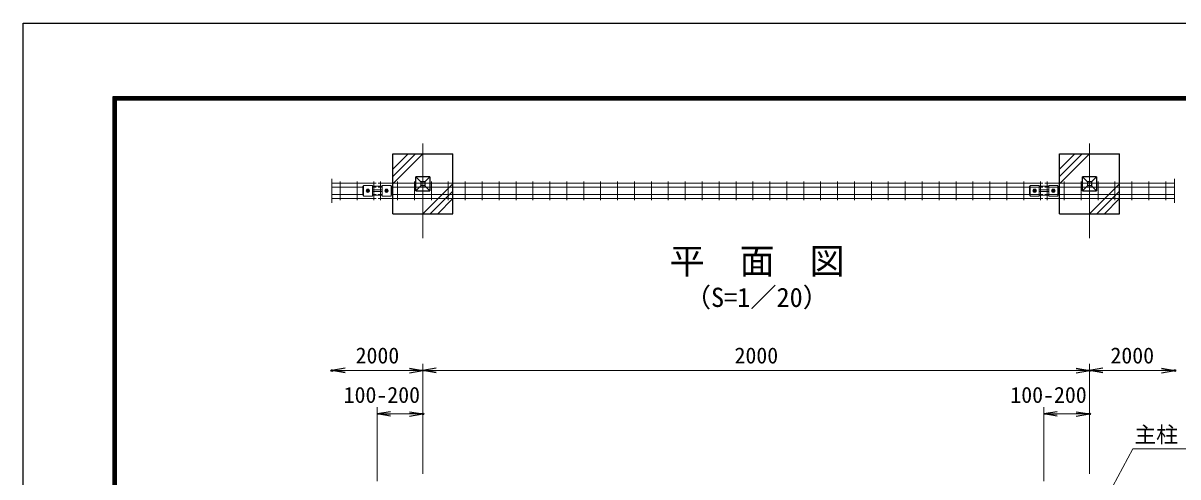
# Model space of a CAD drawing. Units: millimetres, scale not verified. Extents: x -4200 to 4200, y -2970 to 2970.
# Drawn here: x -4200 to -736, y 1610 to 2970 of the extents above; entities that cross this region are included whole.
import ezdxf
from ezdxf.enums import TextEntityAlignment as Align

# ---------------------------------------------------------------- set-up
doc = ezdxf.new("R2010")
doc.units = ezdxf.units.MM
doc.header["$LTSCALE"] = 10
doc.header["$PDMODE"] = 32
doc.header["$PDSIZE"] = 5
doc.linetypes.add('USER1', pattern=[50.8, 31.75, -6.35, 6.35, -6.35])
for name, color, linetype, lineweight in [('0-0_D-TTL-TXT', 7, 'Continuous', 25), ('0-1_D-STR-DIM', 7, 'Continuous', 13), ('0-2_D-STR3', 3, 'Continuous', 13), ('0-3_D-BMK', 2, 'USER1', 13), ('0-4_D-STR1', 1, 'Continuous', 25), ('0-5_D-STR2', 7, 'Continuous', 13), ('0-8_D-STR-TXT', 7, 'Continuous', 25), ('0-A_D-STR4', 7, 'Continuous', 25), ('0-B_D-DCR-HCH', 7, 'Continuous', 13), ('0-C_D-TTL', 7, 'Continuous', 25)]:
    doc.layers.add(name, color=color, linetype=linetype, lineweight=lineweight)
doc.layers.add('0-6_0', color=7, linetype='Continuous')
doc.layers.add('0-7_Defpoints', color=7, linetype='Continuous')
doc.styles.add('ＭＳ ゴシック', font='')
doc.styles.get('ＭＳ ゴシック').set_extended_font_data('MS Gothic')

# ---------------------------------------------------------------- blocks, each defined once
blk = doc.blocks.new('_Open')
at = {"layer": '0-6_0'}
blk.add_line((-10, 1.667), (0, 0), dxfattribs=at)
blk.add_lwpolyline([(-10, -1.667), (0, 0), (-10, 0)], dxfattribs=at)

msp = doc.modelspace()

# ---------------------------------------------------------------- linework, layer by layer
at = {"layer": '0-1_D-STR-DIM'}
for p, q in [((-3273.97, 2503.08), (-3273.97, 2430.88)), ((-746.11, 2503.08), (-746.11, 2430.88)), ((-3000.45, 1618.64), (-3000.45, 1948.64)), ((-3000.45, 1618.64), (-3000.45, 1948.64)), ((-1000.45, 1618.64), (-1000.45, 1948.64)), ((-1000.45, 1618.64), (-1000.45, 1948.64)), ((-3040.45, 1928.64), (-3233.97, 1928.64)), ((-2960.45, 1928.64), (-1040.45, 1928.64)), ((-960.45, 1928.64), (-784.99, 1928.64)), ((-3137.38, 1596.78), (-3137.38, 1818.64)), ((-3000.45, 1618.64), (-3000.45, 1818.64)), ((-1137.38, 1596.78), (-1137.38, 1818.64)), ((-1000.45, 1618.64), (-1000.45, 1818.64)), ((-3097.38, 1798.64), (-3040.45, 1798.64)), ((-1097.38, 1798.64), (-1040.45, 1798.64))]:
    msp.add_line(p, q, dxfattribs=at)
at = {"layer": '0-2_D-STR3'}
for p, q in [((-3180.41, 2480.89), (-3180.41, 2453.89)), ((-3178.91, 2480.89), (-3180.41, 2480.89)), ((-3178.91, 2483.47), (-3151.91, 2483.47)), ((-3178.91, 2483.47), (-3178.91, 2451.31)), ((-3167.96, 2471.81), (-3170.51, 2467.39)), ((-3167.96, 2462.98), (-3170.51, 2467.39)), ((-3168.24, 2469.51), (-3166.83, 2468.1)), ((-3168.24, 2465.27), (-3166.83, 2466.69)), ((-3162.86, 2471.81), (-3167.96, 2471.81)), ((-3162.86, 2462.98), (-3167.96, 2462.98)), ((-3167.53, 2470.22), (-3166.12, 2468.81)), ((-3167.53, 2464.56), (-3166.12, 2465.98)), ((-3163.29, 2470.22), (-3164.71, 2468.81)), ((-3163.29, 2464.56), (-3164.71, 2465.98)), ((-3162.58, 2469.51), (-3164, 2468.1)), ((-3162.58, 2465.27), (-3164, 2466.69)), ((-3162.86, 2471.81), (-3160.32, 2467.39)), ((-3162.86, 2462.98), (-3160.32, 2467.39)), ((-3151.91, 2483.47), (-3151.91, 2451.31)), ((-3122.91, 2480.89), (-3151.91, 2480.89)), ((-3150.91, 2469.89), (-3123.91, 2469.89)), ((-3150.91, 2464.89), (-3123.91, 2464.89)), ((-3122.91, 2483.47), (-3122.91, 2451.31)), ((-3122.91, 2483.47), (-3095.91, 2483.47)), ((-3111.96, 2471.81), (-3114.51, 2467.39)), ((-3111.96, 2462.98), (-3114.51, 2467.39)), ((-3112.24, 2469.51), (-3110.83, 2468.1)), ((-3112.24, 2465.27), (-3110.83, 2466.69)), ((-3106.86, 2471.81), (-3111.96, 2471.81)), ((-3106.86, 2462.98), (-3111.96, 2462.98)), ((-3111.53, 2470.22), (-3110.12, 2468.81)), ((-3111.53, 2464.56), (-3110.12, 2465.98)), ((-3107.29, 2470.22), (-3108.71, 2468.81)), ((-3107.29, 2464.56), (-3108.71, 2465.98)), ((-3106.58, 2469.51), (-3108, 2468.1)), ((-3106.58, 2465.27), (-3108, 2466.69)), ((-3106.86, 2471.81), (-3104.32, 2467.39)), ((-3106.86, 2462.98), (-3104.32, 2467.39)), ((-3095.91, 2483.47), (-3095.91, 2451.31)), ((-3094.41, 2480.89), (-3095.91, 2480.89)), ((-3094.41, 2453.89), (-3094.41, 2480.89)), ((-1180.41, 2480.89), (-1180.41, 2453.89)), ((-1178.91, 2480.89), (-1180.41, 2480.89)), ((-1178.91, 2483.47), (-1151.91, 2483.47)), ((-1178.91, 2483.47), (-1178.91, 2451.31)), ((-1167.96, 2471.81), (-1170.51, 2467.39)), ((-1167.96, 2462.98), (-1170.51, 2467.39)), ((-1168.24, 2469.51), (-1166.83, 2468.1)), ((-1168.24, 2465.27), (-1166.83, 2466.69)), ((-1162.86, 2471.81), (-1167.96, 2471.81)), ((-1162.86, 2462.98), (-1167.96, 2462.98)), ((-1167.53, 2470.22), (-1166.12, 2468.81)), ((-1167.53, 2464.56), (-1166.12, 2465.98)), ((-1163.29, 2470.22), (-1164.71, 2468.81)), ((-1163.29, 2464.56), (-1164.71, 2465.98)), ((-1162.58, 2469.51), (-1164, 2468.1)), ((-1162.58, 2465.27), (-1164, 2466.69)), ((-1162.86, 2471.81), (-1160.32, 2467.39)), ((-1162.86, 2462.98), (-1160.32, 2467.39)), ((-1151.91, 2483.47), (-1151.91, 2451.31)), ((-1122.91, 2480.89), (-1151.91, 2480.89)), ((-1150.91, 2469.89), (-1123.91, 2469.89)), ((-1150.91, 2464.89), (-1123.91, 2464.89)), ((-1122.91, 2483.47), (-1122.91, 2451.31)), ((-1122.91, 2483.47), (-1095.91, 2483.47)), ((-1111.96, 2471.81), (-1114.51, 2467.39)), ((-1111.96, 2462.98), (-1114.51, 2467.39)), ((-1112.24, 2469.51), (-1110.83, 2468.1)), ((-1112.24, 2465.27), (-1110.83, 2466.69)), ((-1106.86, 2471.81), (-1111.96, 2471.81)), ((-1106.86, 2462.98), (-1111.96, 2462.98)), ((-1111.53, 2470.22), (-1110.12, 2468.81)), ((-1111.53, 2464.56), (-1110.12, 2465.98)), ((-1107.29, 2470.22), (-1108.71, 2468.81)), ((-1107.29, 2464.56), (-1108.71, 2465.98)), ((-1106.58, 2469.51), (-1108, 2468.1)), ((-1106.58, 2465.27), (-1108, 2466.69)), ((-1106.86, 2471.81), (-1104.32, 2467.39)), ((-1106.86, 2462.98), (-1104.32, 2467.39)), ((-1095.91, 2483.47), (-1095.91, 2451.31)), ((-1094.41, 2480.89), (-1095.91, 2480.89)), ((-1094.41, 2453.89), (-1094.41, 2480.89)), ((-3180.41, 2453.89), (-3178.91, 2453.89)), ((-3178.91, 2451.31), (-3151.91, 2451.31)), ((-3151.91, 2453.89), (-3122.91, 2453.89)), ((-3122.91, 2451.31), (-3095.91, 2451.31)), ((-3095.91, 2453.89), (-3094.41, 2453.89)), ((-1180.41, 2453.89), (-1178.91, 2453.89)), ((-1178.91, 2451.31), (-1151.91, 2451.31)), ((-1151.91, 2453.89), (-1122.91, 2453.89)), ((-1122.91, 2451.31), (-1095.91, 2451.31)), ((-1095.91, 2453.89), (-1094.41, 2453.89))]:
    msp.add_line(p, q, dxfattribs=at)
for centre in [(-3165.41, 2467.39), (-3109.41, 2467.39), (-1165.41, 2467.39), (-1109.41, 2467.39)]:
    msp.add_circle(centre, 4.41, dxfattribs=at)
for centre, radius, start, end in [((-3167.89, 2469.87), 0.5, 44.99953, 224.99952), ((-3167.89, 2464.92), 0.5, 135, 314.99998), ((-3165.41, 2468.64), 3.75, 57.53826, 122.46174), ((-3165.41, 2466.14), 3.75, 237.53826, 302.46174), ((-3167.53, 2467.39), 1, 314.99999, 45), ((-3165.41, 2469.51), 1, 225.00001, 314.99999), ((-3165.41, 2465.27), 1, 45, 135), ((-3163.29, 2467.39), 1, 135, 225.00001), ((-3162.94, 2469.87), 0.5, 315, 135), ((-3162.94, 2464.92), 0.5, 225.00001, 44.99999), ((-3150.91, 2467.39), 2.5, 90, 113.57818), ((-3150.91, 2467.39), 2.5, 246.42182, 270), ((-3123.91, 2467.39), 2.5, 66.42182, 90), ((-3123.91, 2467.39), 2.5, 270, 293.57818), ((-3111.89, 2469.87), 0.5, 44.99953, 224.99952), ((-3111.89, 2464.92), 0.5, 135, 314.99998), ((-3109.41, 2468.64), 3.75, 57.53826, 122.46174), ((-3109.41, 2466.14), 3.75, 237.53826, 302.46174), ((-3111.53, 2467.39), 1, 314.99999, 45), ((-3109.41, 2469.51), 1, 225.00001, 314.99999), ((-3109.41, 2465.27), 1, 45, 135), ((-3107.29, 2467.39), 1, 135, 225.00001), ((-3106.94, 2469.87), 0.5, 315, 135), ((-3106.94, 2464.92), 0.5, 225.00001, 44.99999), ((-1167.89, 2469.87), 0.5, 44.99953, 224.99952), ((-1167.89, 2464.92), 0.5, 135, 314.99998), ((-1165.41, 2468.64), 3.75, 57.53826, 122.46174), ((-1165.41, 2466.14), 3.75, 237.53826, 302.46174), ((-1167.53, 2467.39), 1, 314.99999, 45), ((-1165.41, 2469.51), 1, 225.00001, 314.99999), ((-1165.41, 2465.27), 1, 45, 135), ((-1163.29, 2467.39), 1, 135, 225.00001), ((-1162.94, 2469.87), 0.5, 315, 135), ((-1162.94, 2464.92), 0.5, 225.00001, 44.99999), ((-1150.91, 2467.39), 2.5, 90, 113.57818), ((-1150.91, 2467.39), 2.5, 246.42182, 270), ((-1123.91, 2467.39), 2.5, 66.42182, 90), ((-1123.91, 2467.39), 2.5, 270, 293.57818), ((-1111.89, 2469.87), 0.5, 44.99953, 224.99952), ((-1111.89, 2464.92), 0.5, 135, 314.99998), ((-1109.41, 2468.64), 3.75, 57.53826, 122.46174), ((-1109.41, 2466.14), 3.75, 237.53826, 302.46174), ((-1111.53, 2467.39), 1, 314.99999, 45), ((-1109.41, 2469.51), 1, 225.00001, 314.99999), ((-1109.41, 2465.27), 1, 45, 135), ((-1107.29, 2467.39), 1, 135, 225.00001), ((-1106.94, 2469.87), 0.5, 315, 135), ((-1106.94, 2464.92), 0.5, 225.00001, 44.99999)]:
    msp.add_arc(centre, radius, start, end, dxfattribs=at)
at = {"layer": '0-3_D-BMK'}
for p, q in [((-3000.45, 2608.89), (-3000.45, 2325.19)), ((-1000.45, 2608.89), (-1000.45, 2325.19))]:
    msp.add_line(p, q, dxfattribs=at)
at = {"layer": '0-4_D-STR1'}
for p, q in [((-2979.45, 2509.29), (-3021.45, 2509.29)), ((-3006.45, 2494.29), (-3021.45, 2509.29)), ((-3021.45, 2467.29), (-3021.45, 2509.29)), ((-2994.45, 2494.29), (-2979.45, 2509.29)), ((-2979.45, 2509.29), (-2979.45, 2467.29)), ((-979.45, 2509.29), (-1021.45, 2509.29)), ((-1006.45, 2494.29), (-1021.45, 2509.29)), ((-1021.45, 2467.29), (-1021.45, 2509.29)), ((-994.45, 2494.29), (-979.45, 2509.29)), ((-979.45, 2509.29), (-979.45, 2467.29)), ((-3006.45, 2482.29), (-3021.45, 2467.29)), ((-3021.45, 2467.29), (-2979.45, 2467.29)), ((-2979.45, 2467.29), (-2994.45, 2482.29)), ((-1006.45, 2482.29), (-1021.45, 2467.29)), ((-1021.45, 2467.29), (-979.45, 2467.29)), ((-979.45, 2467.29), (-994.45, 2482.29)), ((-3001.74, 2398.29), (-3000.45, 2399.58)), ((-1001.74, 2398.29), (-1000.45, 2399.58))]:
    msp.add_line(p, q, dxfattribs=at)
for points in [[(-2994.45, 2494.29), (-3006.45, 2494.29), (-3006.45, 2482.29)], [(-2994.45, 2494.29), (-2994.45, 2482.29), (-3006.45, 2482.29)], [(-994.45, 2494.29), (-1006.45, 2494.29), (-1006.45, 2482.29)], [(-994.45, 2494.29), (-994.45, 2482.29), (-1006.45, 2482.29)]]:
    msp.add_lwpolyline(points, dxfattribs=at)
at = {"layer": '0-5_D-STR2'}
for p, q in [((-3248.93, 2495.39), (-3248.93, 2439.39)), ((-3198.16, 2495.39), (-3198.16, 2439.39)), ((-3147.39, 2495.39), (-3147.39, 2439.39)), ((-3127.44, 2495.39), (-3127.44, 2439.39)), ((-3076.67, 2495.39), (-3076.67, 2439.39)), ((-3025.9, 2495.39), (-3025.9, 2439.39)), ((-2975.13, 2495.39), (-2975.13, 2439.39)), ((-2924.36, 2495.39), (-2924.36, 2439.39)), ((-2873.59, 2495.39), (-2873.59, 2439.39)), ((-2822.82, 2495.39), (-2822.82, 2439.39)), ((-2772.05, 2495.39), (-2772.05, 2439.39)), ((-2721.28, 2495.39), (-2721.28, 2439.39)), ((-2670.51, 2495.39), (-2670.51, 2439.39)), ((-2619.74, 2495.39), (-2619.74, 2439.39)), ((-2568.98, 2495.39), (-2568.98, 2439.39)), ((-2518.21, 2495.39), (-2518.21, 2439.39)), ((-2467.44, 2495.39), (-2467.44, 2439.39)), ((-2416.67, 2495.39), (-2416.67, 2439.39)), ((-2365.9, 2495.39), (-2365.9, 2439.39)), ((-2315.13, 2495.39), (-2315.13, 2439.39)), ((-2264.36, 2495.39), (-2264.36, 2439.39)), ((-2213.59, 2495.39), (-2213.59, 2439.39)), ((-2162.82, 2495.39), (-2162.82, 2439.39)), ((-2112.05, 2495.39), (-2112.05, 2439.39)), ((-2061.28, 2495.39), (-2061.28, 2439.39)), ((-2010.51, 2495.39), (-2010.51, 2439.39)), ((-1959.74, 2495.39), (-1959.74, 2439.39)), ((-1908.98, 2495.39), (-1908.98, 2439.39)), ((-1858.21, 2495.39), (-1858.21, 2439.39)), ((-1807.44, 2495.39), (-1807.44, 2439.39)), ((-1756.67, 2495.39), (-1756.67, 2439.39)), ((-1705.9, 2495.39), (-1705.9, 2439.39)), ((-1655.13, 2495.39), (-1655.13, 2439.39)), ((-1604.36, 2495.39), (-1604.36, 2439.39)), ((-1553.59, 2495.39), (-1553.59, 2439.39)), ((-1502.82, 2495.39), (-1502.82, 2439.39)), ((-1452.05, 2495.39), (-1452.05, 2439.39)), ((-1401.28, 2495.39), (-1401.28, 2439.39)), ((-1350.51, 2495.39), (-1350.51, 2439.39)), ((-1299.74, 2495.39), (-1299.74, 2439.39)), ((-1248.98, 2495.39), (-1248.98, 2439.39)), ((-1198.21, 2495.39), (-1198.21, 2439.39)), ((-1147.39, 2495.39), (-1147.39, 2439.39)), ((-1127.44, 2495.39), (-1127.44, 2439.39)), ((-1076.67, 2495.39), (-1076.67, 2439.39)), ((-1025.9, 2495.39), (-1025.9, 2439.39)), ((-975.13, 2495.39), (-975.13, 2439.39)), ((-924.36, 2495.39), (-924.36, 2439.39)), ((-873.59, 2495.39), (-873.59, 2439.39)), ((-822.82, 2495.39), (-822.82, 2439.39)), ((-772.05, 2495.39), (-772.05, 2439.39)), ((-3273.97, 2489.99), (-3140.41, 2489.99)), ((-3273.97, 2478.69), (-3178.91, 2478.69)), ((-3151.91, 2478.69), (-3140.41, 2478.69)), ((-3134.41, 2489.99), (-1140.41, 2489.99)), ((-3134.41, 2478.69), (-3122.91, 2478.69)), ((-3095.91, 2478.69), (-1140.41, 2478.69)), ((-1134.41, 2489.99), (-746.11, 2489.99)), ((-1134.41, 2478.69), (-746.11, 2478.69)), ((-3273.97, 2456.09), (-3178.91, 2456.09)), ((-3273.97, 2444.79), (-3140.41, 2444.79)), ((-3151.91, 2456.09), (-3140.41, 2456.09)), ((-3134.41, 2456.09), (-3122.91, 2456.09)), ((-3134.41, 2444.79), (-1140.41, 2444.79)), ((-3095.91, 2456.09), (-1140.41, 2456.09)), ((-1134.41, 2456.09), (-746.11, 2456.09)), ((-1134.41, 2444.79), (-746.11, 2444.79))]:
    msp.add_line(p, q, dxfattribs=at)
at = {"layer": '0-7_Defpoints'}
for p in [(-3273.97, 1928.64), (-1000.45, 1928.64), (-744.99, 1928.64), (-3000.45, 1798.64), (-1000.45, 1798.64)]:
    msp.add_point(p, dxfattribs=at)
at = {"layer": '0-8_D-STR-TXT', "lineweight": 13}
msp.add_lwpolyline([(-344.06, 1693.89), (-871.3, 1693.89), (-991.09, 1470.25)], dxfattribs=at)
at = {"layer": '0-A_D-STR4'}
for p, q in [((-3090.45, 2578.29), (-2910.45, 2578.29)), ((-3090.45, 2398.29), (-3090.45, 2578.29)), ((-2910.45, 2398.29), (-2910.45, 2578.29)), ((-1090.45, 2578.29), (-910.45, 2578.29)), ((-1090.45, 2398.29), (-1090.45, 2578.29)), ((-910.45, 2398.29), (-910.45, 2578.29)), ((-3090.45, 2398.29), (-2910.45, 2398.29)), ((-1090.45, 2398.29), (-910.45, 2398.29))]:
    msp.add_line(p, q, dxfattribs=at)
at = {"layer": '0-B_D-DCR-HCH'}
for p, q in [((-3090.45, 2488.29), (-3000.45, 2578.29)), ((-3090.45, 2510.39), (-3022.55, 2578.29)), ((-3090.45, 2532.49), (-3044.65, 2578.29)), ((-1090.45, 2488.29), (-1000.45, 2578.29)), ((-1090.45, 2510.39), (-1022.55, 2578.29)), ((-1090.45, 2532.49), (-1044.65, 2578.29)), ((-2910.45, 2488.29), (-3000.45, 2398.29)), ((-2910.45, 2466.2), (-2978.36, 2398.29)), ((-910.45, 2488.29), (-1000.45, 2398.29)), ((-910.45, 2466.2), (-978.36, 2398.29)), ((-2910.45, 2444.1), (-2956.26, 2398.29)), ((-910.45, 2444.1), (-956.26, 2398.29))]:
    msp.add_line(p, q, dxfattribs=at)
at = {"layer": '0-C_D-TTL', "color": 2}
msp.add_lwpolyline([(-4200, 2970), (4200, 2970), (4200, -2970), (-4200, -2970)], close=True, dxfattribs=at)
at = {"layer": '0-C_D-TTL'}
for points in [[(-3930, 2750), (3930, 2750), (3930, -2750), (-3930, -2750)], [(-3927.5, 2747.5), (3927.5, 2747.5), (3927.5, -2747.5), (-3927.5, -2747.5)], [(-3925, 2745), (3925, 2745), (3925, -2745), (-3925, -2745)], [(-3922.5, 2742.5), (3922.5, 2742.5), (3922.5, -2742.5), (-3922.5, -2742.5)], [(-3920, 2740), (3920, 2740), (3920, -2740), (-3920, -2740)]]:
    msp.add_lwpolyline(points, close=True, dxfattribs=at)

# ---------------------------------------------------------------- block references
at = {"layer": '0-1_D-STR-DIM', "xscale": 4, "yscale": 4, "rotation": 180}
for p in [(-3273.97, 1928.64), (-3000.45, 1928.64), (-1000.45, 1928.64), (-3137.38, 1798.64), (-1137.38, 1798.64)]:
    msp.add_blockref('_Open', p, dxfattribs=at)
at = {"layer": '0-1_D-STR-DIM', "xscale": 4, "yscale": 4}
for p in [(-3000.45, 1928.64), (-1000.45, 1928.64), (-744.99, 1928.64), (-3000.45, 1798.64), (-1000.45, 1798.64)]:
    msp.add_blockref('_Open', p, dxfattribs=at)

# ---------------------------------------------------------------- texts
at = {"layer": '0-0_D-TTL-TXT', "style": 'ＭＳ ゴシック'}
for s, height, p in [('平\u3000面\u3000図', 76.98, (-2260.35, 2195.1)), ('（S=1／20）', 57.7, (-2214.87, 2101.9))]:
    msp.add_text(s, height=height, dxfattribs=at).set_placement(p, align=Align.BOTTOM_LEFT)
at = {"layer": '0-1_D-STR-DIM', "style": 'ＭＳ ゴシック'}
for s, p in [('2000', (-3202.46, 1935.38)), ('2000', (-2065.7, 1935.38)), ('2000', (-937.97, 1935.38)), ('100-200', (-3238.23, 1817.25)), ('100-200', (-1238.23, 1817.25))]:
    msp.add_text(s, height=48.09, dxfattribs=at).set_placement(p, align=Align.BOTTOM_LEFT)
at = {"layer": '0-8_D-STR-TXT', "style": 'ＭＳ ゴシック'}
msp.add_text('主柱 □40x40x1.6', height=48.09, dxfattribs=at).set_placement((-866.45, 1698.15), align=Align.BOTTOM_LEFT)

doc.saveas('drawing.dxf')
